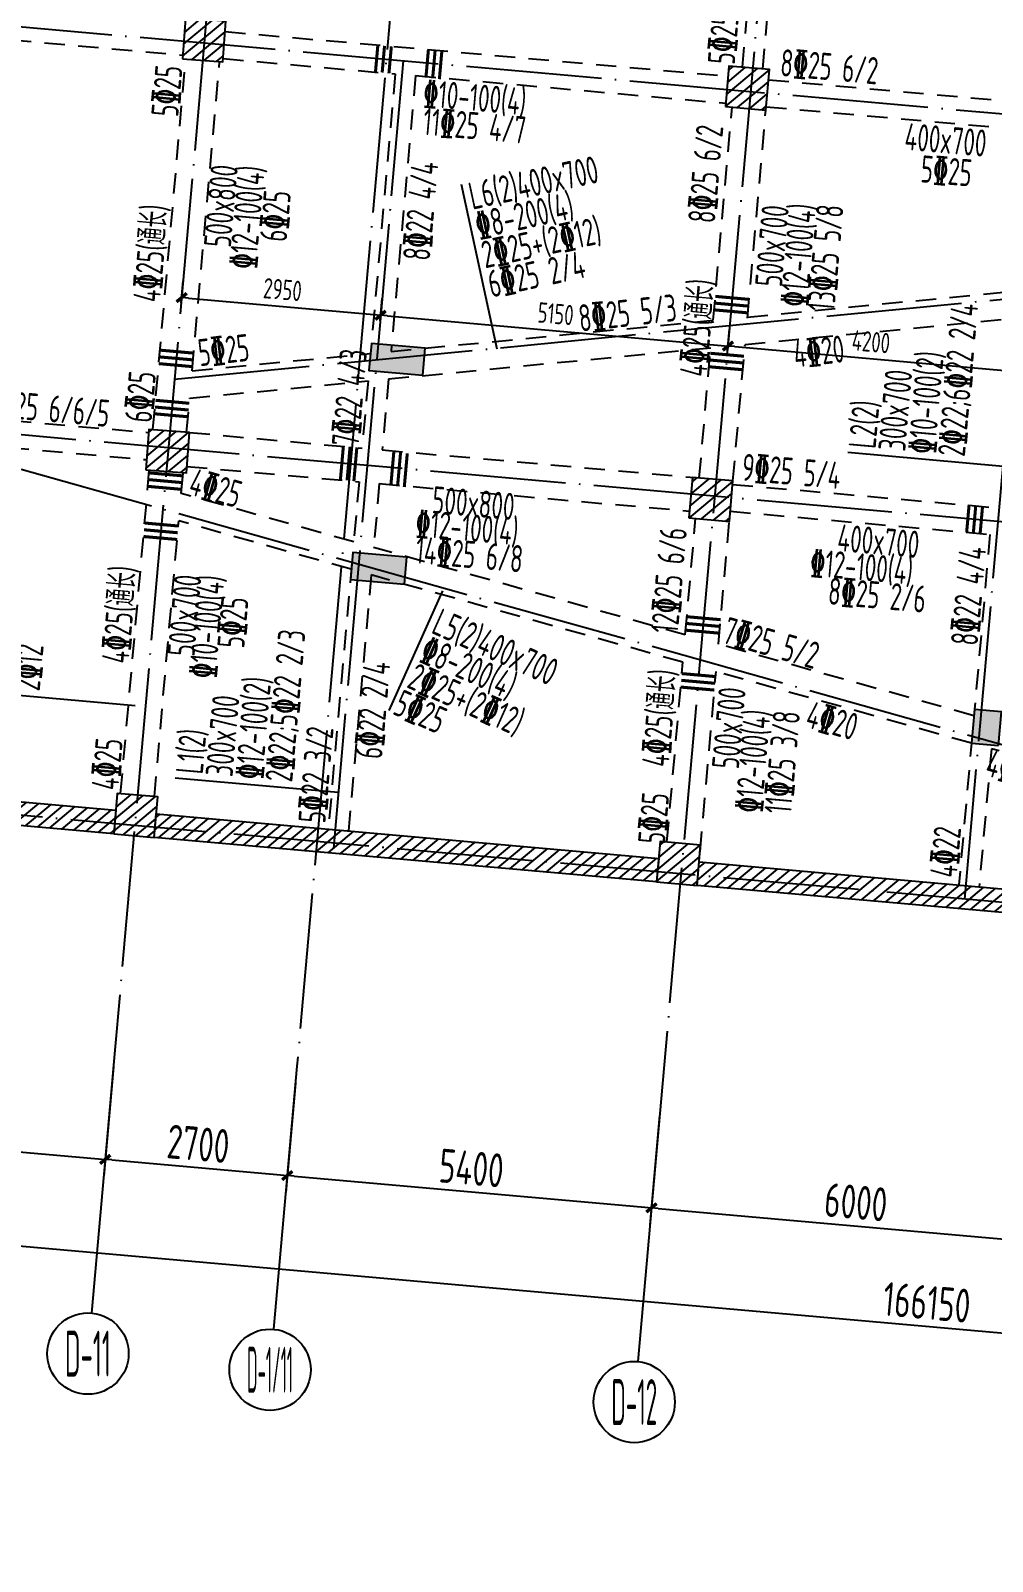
# Model space of a CAD drawing. Header units: millimetres. Extents: x 64473 to 386235, y 427387 to 703525.
# Drawn here: x 264896 to 279101, y 478931 to 501545 of the extents above; entities that cross this region are included whole.
import ezdxf
from ezdxf.enums import TextEntityAlignment as Align

# ---------------------------------------------------------------- set-up
doc = ezdxf.new("R2010")
doc.units = ezdxf.units.MM
doc.header["$LTSCALE"] = 100
doc.header["$PDMODE"] = 35
doc.header["$PDSIZE"] = 200
doc.linetypes.add('3', pattern=[5, 3, -2])
doc.linetypes.add('DOTE', pattern=[2.42, 2, -0.2, 0.02, -0.2])
for name, color, linetype in [('B-TEXT', 7, 'Continuous'), ('COLU', 7, 'Continuous'), ('DIM111', 3, 'Continuous'), ('HATCH', 254, 'Continuous'), ('h斜线-墙', 7, 'Continuous'), ('h斜线-柱', 7, 'Continuous'), ('L-AXIS', 3, 'Continuous'), ('L-dote', 253, 'DOTE'), ('L-箍筋', 1, 'Continuous'), ('WALL', 3, 'Continuous'), ('垂直标注', 31, 'Continuous'), ('垂直钢筋', 27, 'Continuous'), ('层12000', 54, 'Continuous'), ('柱', 2, 'Continuous'), ('梁虚线', 4, '3'), ('水平标注', 2, 'Continuous'), ('水平钢筋', 30, 'Continuous'), ('沉降观测点', 7, 'Continuous')]:
    doc.layers.add(name, color=color, linetype=linetype)
doc.styles.add('_TCH_AXIS', font='tssdeng.shx', dxfattribs={"width": 0.7, "bigfont": 'tssdchn.shx'})
doc.styles.add('COMPLEX', font='tssdeng.shx', dxfattribs={"width": 0.7, "bigfont": 'tssdchn.shx'})
doc.styles.get("Standard").update_dxf_attribs({"font": 'tssdeng.shx', "width": 0.7, "bigfont": 'tssdchn.shx'})
doc.styles.add('TSSD_Dimension', font='Tssdeng.shx', dxfattribs={"width": 0.7, "bigfont": 'tssdchn.shx'})
doc.dimstyles.new('TSSD_100_100$0', dxfattribs={"dimtxt": 300, "dimasz": 100, "dimexe": 250, "dimexo": 250, "dimgap": 100, "dimtad": 1, "dimdec": 0, "dimzin": 0, "dimdsep": 46, "dimtxsty": 'TSSD_Dimension', "dimblk": '_tsdbk', "dimblk1": '_tsdbk', "dimblk2": '_tsdbk', "dimsah": 1, "dimcen": 0, "dimclrt": 7, "dimadec": 0, "dimazin": 0, "dimtfac": 1, "dimtdec": 0, "dimtix": 1, "dimtmove": 2, "dimatfit": 3, "dimldrblk": '_tsdbk', "dimfxl": 1, "dimtolj": 1, "dimtzin": 0, "dimarcsym": 0})
pattern_1 = [(39.931646, (-467527.32, -323147.44), (-81.517904, 97.384965), [])]
pattern_2 = [(39.931646, (8572.51, -7581.39), (-81.517904, 97.384965), [])]

# ---------------------------------------------------------------- blocks, each defined once
blk = doc.blocks.new('_tsdbk')
blk.add_line((-1, 0), (0, 0))
at = {"const_width": 0.5}
blk.add_lwpolyline([(-0.7, -0.7), (0.7, 0.7)], dxfattribs=at)
blk = doc.blocks.new('*D55')
at = {"layer": 'Defpoints', "color": 0}
for p in [(195618, 492739), (361118, 478060), (360853, 475069)]:
    blk.add_point(p, dxfattribs=at)
at = {"layer": 'L-AXIS', "color": 0, "lineweight": -2}
for p, q in [((195596, 492490), (195330, 489498)), ((195452, 489738), (360753, 475078)), ((361096, 477811), (360831, 474820))]:
    blk.add_line(p, q, dxfattribs=at)
at = {"layer": 'L-AXIS', "color": 0, "lineweight": -2, "xscale": 100, "yscale": 100, "zscale": 100}
for p, rotation in [((195352, 489747), 174.9316457827788), ((360853, 475069), 354.9316457827788)]:
    blk.add_blockref('_tsdbk', p, dxfattribs=dict(at, rotation=rotation))
at = {"layer": 'L-AXIS', "color": 7, "insert": (278133, 482757), "char_height": 500, "attachment_point": 5, "rotation": 354.9316, "style": 'TSSD_Dimension'}
blk.add_mtext('\\A1;166150', dxfattribs=at)
blk = doc.blocks.new('*D56')
at = {"layer": 'Defpoints', "color": 0}
for p in [(268830, 486245), (274209, 485768), (274066, 484154)]:
    blk.add_point(p, dxfattribs=at)
at = {"layer": 'L-AXIS', "color": 0, "lineweight": -2}
for p, q in [((268808, 485996), (268665, 484382)), ((274187, 485519), (274044, 483905)), ((268787, 484622), (273966, 484163))]:
    blk.add_line(p, q, dxfattribs=at)
at = {"layer": 'L-AXIS', "color": 0, "lineweight": -2, "xscale": 100, "yscale": 100, "zscale": 100}
for p, rotation in [((268687, 484631), 174.9316457827788), ((274066, 484154), 354.9316457827788)]:
    blk.add_blockref('_tsdbk', p, dxfattribs=dict(at, rotation=rotation))
at = {"layer": 'L-AXIS', "color": 7, "insert": (271408, 484741), "char_height": 500, "attachment_point": 5, "rotation": 354.9316, "style": 'TSSD_Dimension'}
blk.add_mtext('\\A1;5400', dxfattribs=at)
blk = doc.blocks.new('*D143')
at = {"layer": 'Defpoints', "color": 0}
for p in [(258073, 487200), (266141, 486484), (265998, 484870)]:
    blk.add_point(p, dxfattribs=at)
at = {"layer": 'L-AXIS', "color": 0, "lineweight": -2}
for p, q in [((258050, 486951), (257907, 485336)), ((266119, 486235), (265976, 484621)), ((258029, 485576), (265898, 484878))]:
    blk.add_line(p, q, dxfattribs=at)
at = {"layer": 'L-AXIS', "color": 0, "lineweight": -2, "xscale": 100, "yscale": 100, "zscale": 100}
for p, rotation in [((257929, 485585), 174.9316457827788), ((265998, 484870), 354.9316457827788)]:
    blk.add_blockref('_tsdbk', p, dxfattribs=dict(at, rotation=rotation))
at = {"layer": 'L-AXIS', "color": 7, "insert": (261994, 485576), "char_height": 500, "attachment_point": 5, "rotation": 354.9316, "style": 'TSSD_Dimension'}
blk.add_mtext('\\A1;8100', dxfattribs=at)
blk = doc.blocks.new('_AXISO')
blk.add_circle((0, 0), 0.5)
at = {"layer": 'B-TEXT', "style": 'COMPLEX', "width": 1.450893}
blk.add_attdef('A', text='', height=0.56, dxfattribs=at).set_placement((0.249375, -0.28), (0.749375, -0.28), align=Align.FIT)
blk = doc.blocks.new('*D144')
at = {"layer": 'Defpoints', "color": 0}
for p in [(266141, 486484), (268830, 486245), (268687, 484631)]:
    blk.add_point(p, dxfattribs=at)
at = {"layer": 'L-AXIS', "color": 0, "lineweight": -2}
for p, q in [((266119, 486235), (265976, 484621)), ((268808, 485996), (268665, 484382)), ((266097, 484861), (268588, 484640))]:
    blk.add_line(p, q, dxfattribs=at)
at = {"layer": 'L-AXIS', "color": 0, "lineweight": -2, "xscale": 100, "yscale": 100, "zscale": 100}
for p, rotation in [((265998, 484870), 174.9316457827788), ((268687, 484631), 354.9316457827788)]:
    blk.add_blockref('_tsdbk', p, dxfattribs=dict(at, rotation=rotation))
at = {"layer": 'L-AXIS', "color": 7, "insert": (267373, 485099), "char_height": 500, "attachment_point": 5, "rotation": 354.9316, "style": 'TSSD_Dimension'}
blk.add_mtext('\\A1;2700', dxfattribs=at)
blk = doc.blocks.new('*D406')
at = {"layer": 'Defpoints', "color": 0}
for p in [(274209, 485768), (280186, 485238), (280043, 483624)]:
    blk.add_point(p, dxfattribs=at)
at = {"layer": 'L-AXIS', "color": 0, "lineweight": -2}
for p, q in [((274187, 485519), (274044, 483905)), ((280164, 484989), (280020, 483375)), ((274166, 484145), (279943, 483633))]:
    blk.add_line(p, q, dxfattribs=at)
at = {"layer": 'L-AXIS', "color": 0, "lineweight": -2, "xscale": 100, "yscale": 100, "zscale": 100}
for p, rotation in [((274066, 484154), 174.9316457827788), ((280043, 483624), 354.9316457827788)]:
    blk.add_blockref('_tsdbk', p, dxfattribs=dict(at, rotation=rotation))
at = {"layer": 'L-AXIS', "color": 7, "insert": (277085, 484238), "char_height": 500, "attachment_point": 5, "rotation": 354.9316, "style": 'TSSD_Dimension'}
blk.add_mtext('\\A1;6000', dxfattribs=at)
blk = doc.blocks.new('2013120519334455')
at = {"layer": 'HATCH'}
h = blk.add_hatch(color=256, dxfattribs=at)
h.paths.add_polyline_path([(25000, 5100), (24200, 5100), (24200, 4700), (25000, 4700)])
h.paths.add_polyline_path([(25000, 2000), (24200, 2000), (24200, 1600), (25000, 1600)])
h.paths.add_polyline_path([(15650, 6200), (15650, 6700), (15250, 6700), (15250, 6200)])
h.paths.add_polyline_path([(15650, 0), (15650, 500), (15250, 500), (15250, 0)])
h.paths.add_polyline_path([(9750, 6200), (9750, 6700), (9350, 6700), (9350, 6200)])
h.paths.add_polyline_path([(9750, 0), (9750, 500), (9350, 500), (9350, 0)])
h.paths.add_polyline_path([(800, 5100), (0, 5100), (0, 4700), (800, 4700)])
h.paths.add_polyline_path([(800, 2000), (0, 2000), (0, 1600), (800, 1600)])
at = {"layer": '柱', "color": 2}
for points in [[(9750, 6200), (9750, 6700), (9350, 6700), (9350, 6200)], [(15650, 6200), (15650, 6700), (15250, 6700), (15250, 6200)], [(800, 5100), (0, 5100), (0, 4700), (800, 4700)], [(25000, 5100), (24200, 5100), (24200, 4700), (25000, 4700)], [(800, 2000), (0, 2000), (0, 1600), (800, 1600)], [(25000, 2000), (24200, 2000), (24200, 1600), (25000, 1600)], [(9750, 0), (9750, 500), (9350, 500), (9350, 0)], [(15650, 0), (15650, 500), (15250, 500), (15250, 0)]]:
    blk.add_lwpolyline(points, close=True, dxfattribs=at)
blk = doc.blocks.new('*D840')
at = {"layer": 'Defpoints', "color": 0}
for p in [(270065, 497340), (267097, 497269), (270036, 497008)]:
    blk.add_point(p, dxfattribs=at)
at = {"layer": 'DIM111', "color": 0, "lineweight": -2}
for p, q in [((267119, 497518), (267149, 497850)), ((267226, 497592), (269966, 497349)), ((270058, 497257), (270088, 497589))]:
    blk.add_line(p, q, dxfattribs=at)
at = {"layer": 'DIM111', "color": 0, "lineweight": -2, "xscale": 100, "yscale": 100, "zscale": 100}
for p, rotation in [((267127, 497601), 174.9318423569871), ((270065, 497340), 354.931842356987)]:
    blk.add_blockref('_tsdbk', p, dxfattribs=dict(at, rotation=rotation))
at = {"layer": 'DIM111', "color": 7, "insert": (268618, 497719), "char_height": 300, "attachment_point": 5, "rotation": 354.9318, "style": 'TSSD_Dimension'}
blk.add_mtext('\\A1;2950', dxfattribs=at)
blk = doc.blocks.new('*D841')
at = {"layer": 'Defpoints', "color": 0}
for p in [(275161, 496505), (279379, 496514), (279345, 496134)]:
    blk.add_point(p, dxfattribs=at)
at = {"layer": 'DIM111', "color": 0, "lineweight": -2}
for p, q in [((275184, 496754), (275217, 497134)), ((275295, 496876), (279279, 496523)), ((279367, 496383), (279401, 496763))]:
    blk.add_line(p, q, dxfattribs=at)
at = {"layer": 'DIM111', "color": 0, "lineweight": -2, "xscale": 100, "yscale": 100, "zscale": 100}
for p, rotation in [((275195, 496885), 174.9316211074427), ((279379, 496514), 354.9316211074427)]:
    blk.add_blockref('_tsdbk', p, dxfattribs=dict(at, rotation=rotation))
at = {"layer": 'DIM111', "color": 7, "insert": (277309, 496948), "char_height": 300, "attachment_point": 5, "rotation": 354.9316, "style": 'TSSD_Dimension'}
blk.add_mtext('\\A1;4200', dxfattribs=at)
blk = doc.blocks.new('*D842')
at = {"layer": 'Defpoints', "color": 0}
for p in [(270036, 497008), (275195, 496885), (275166, 496553)]:
    blk.add_point(p, dxfattribs=at)
at = {"layer": 'DIM111', "color": 0, "lineweight": -2}
for p, q in [((270058, 497257), (270088, 497589)), ((270165, 497331), (275096, 496894)), ((275188, 496802), (275217, 497134))]:
    blk.add_line(p, q, dxfattribs=at)
at = {"layer": 'DIM111', "color": 0, "lineweight": -2, "xscale": 100, "yscale": 100, "zscale": 100}
for p, rotation in [((270065, 497340), 174.9315048922347), ((275195, 496885), 354.9315048922346)]:
    blk.add_blockref('_tsdbk', p, dxfattribs=dict(at, rotation=rotation))
at = {"layer": 'DIM111', "color": 7, "insert": (272652, 497361), "char_height": 300, "attachment_point": 5, "rotation": 354.9315, "style": 'TSSD_Dimension'}
blk.add_mtext('\\A1;5150', dxfattribs=at)

msp = doc.modelspace()

# ---------------------------------------------------------------- hatches: boundary and pattern name
at = {"layer": 'h斜线-墙'}
h = msp.add_hatch(dxfattribs=at)
h.set_pattern_fill('ANSI31', color=256, scale=40, angle=-5.06835, style=0)
h.set_pattern_definition(pattern_2)
h.paths.add_polyline_path([(258633.6, 490695.1), (266154, 490028.1), (266123.1, 489679.4), (258602.6, 490346.4)])
h = msp.add_hatch(dxfattribs=at)
h.set_pattern_fill('ANSI31', color=256, scale=40, angle=-5.06835, style=0)
h.set_pattern_definition(pattern_2)
h.paths.add_polyline_path([(266751.7, 489975.1), (274172.6, 489316.9), (274141.6, 488968.3), (266720.8, 489626.4)])
h = msp.add_hatch(dxfattribs=at)
h.set_pattern_fill('ANSI31', color=256, scale=40, angle=-5.06835, style=0)
h.set_pattern_definition(pattern_2)
h.paths.add_polyline_path([(274770.2, 489263.9), (279949.9, 488804.5), (279919, 488455.9), (274739.3, 488915.3)])
at = {"layer": 'h斜线-柱'}
h = msp.add_hatch(dxfattribs=at)
h.set_pattern_fill('ANSI31', color=256, scale=40, angle=-5.06835, style=0)
h.set_pattern_definition(pattern_1)
h.paths.add_polyline_path([(267138.9, 501130.1), (267736.9, 501085.9), (267781.1, 501683.9), (267183.1, 501728.1)])
h = msp.add_hatch(dxfattribs=at)
h.set_pattern_fill('ANSI31', color=256, scale=40, angle=-5.06835, style=0)
h.set_pattern_definition(pattern_1)
h.paths.add_polyline_path([(275157.6, 500423.3), (275755.3, 500370.3), (275808.3, 500968), (275210.6, 501021)])
h = msp.add_hatch(dxfattribs=at)
h.set_pattern_fill('ANSI31', color=256, scale=40, angle=-5.06835, style=0)
h.set_pattern_definition(pattern_1)
h.paths.add_polyline_path([(266600, 495054.2), (267198.1, 495010), (267242.2, 495608), (266644.2, 495652.2)])
h = msp.add_hatch(dxfattribs=at)
h.set_pattern_fill('ANSI31', color=256, scale=40, angle=-5.06835, style=0)
h.set_pattern_definition(pattern_1)
h.paths.add_polyline_path([(274618.7, 494347.2), (275216.4, 494294.2), (275269.4, 494891.8), (274671.7, 494944.8)])
h = msp.add_hatch(dxfattribs=at)
h.set_pattern_fill('ANSI31', color=256, scale=40, angle=-5.06835, style=0)
h.set_pattern_definition(pattern_1)
h.paths.add_polyline_path([(266123.1, 489679.4), (266720.8, 489626.4), (266773.8, 490224.1), (266176.1, 490277.1)])
h = msp.add_hatch(dxfattribs=at)
h.set_pattern_fill('ANSI31', color=256, scale=40, angle=-5.06835, style=0)
h.set_pattern_definition(pattern_1)
h.paths.add_polyline_path([(274141.6, 488968.3), (274739.3, 488915.3), (274792.3, 489512.9), (274194.7, 489565.9)])

# ---------------------------------------------------------------- linework, layer by layer
at = {"layer": 'COLU'}
for points in [[(267138.9, 501130.1), (267736.9, 501085.9), (267781.1, 501683.9), (267183.1, 501728.1)], [(275157.6, 500423.3), (275755.3, 500370.3), (275808.3, 500968), (275210.6, 501021)], [(266600, 495054.2), (267198.1, 495010), (267242.2, 495608), (266644.2, 495652.2)], [(274618.7, 494347.2), (275216.4, 494294.2), (275269.4, 494891.8), (274671.7, 494944.8)], [(266123.1, 489679.4), (266720.8, 489626.4), (266773.8, 490224.1), (266176.1, 490277.1)], [(274141.6, 488968.3), (274739.3, 488915.3), (274792.3, 489512.9), (274194.7, 489565.9)]]:
    msp.add_lwpolyline(points, close=True, dxfattribs=at)
at = {"layer": 'L-AXIS'}
for p, q in [((266140.9, 486483.9), (265796.3, 482598.3)), ((268830.3, 486245.4), (268485.7, 482359.8)), ((274209.2, 485768.4), (273864.6, 481882.7))]:
    msp.add_line(p, q, dxfattribs=at)
at = {"layer": 'L-dote', "ltscale": 10}
for p, q in [((278359.8, 532566.1), (274209.2, 485768.4)), ((272477.3, 527365.4), (268830.3, 486245.4)), ((364927.4, 492712.5), (205005.1, 506896.2)), ((267923.8, 506586.5), (266140.9, 486483.9)), ((364397.3, 486736), (191125.3, 502103.6)), ((363902.6, 481157.9), (198200.3, 495854.2))]:
    msp.add_line(p, q, dxfattribs=at)
at = {"layer": 'L-dote', "color": 1, "ltscale": 10}
for p, q in [((270399.6, 501096.3), (269367.8, 489462.4)), ((279713.1, 500270.3), (278688.3, 488715.6)), ((267019.8, 496394.1), (281297.8, 497776.7)), ((280661.1, 490597.7), (262073.3, 495811.2))]:
    msp.add_line(p, q, dxfattribs=at)
at = {"layer": 'L-箍筋', "const_width": 44.9}
for points in [[(270024.8, 501328.6), (269990.1, 500937.4)], [(270123.6, 501319.9), (270088.6, 500925.9)], [(270224, 501310.9), (270188.8, 500914.2)], [(270771.4, 501262.3), (270734.9, 500850.7)], [(270870.9, 501253.5), (270834.2, 500839.2)], [(270970.5, 501244.7), (270933.5, 500827.6)], [(275000.4, 497519.2), (275498.5, 497475)], [(275009.3, 497618.8), (275507.3, 497574.6)], [(274991.6, 497419.6), (275489.6, 497375.4)], [(266807, 496824.5), (267305.1, 496780.4)], [(266789.4, 496625.3), (267287.4, 496581.1)], [(266798.2, 496724.9), (267296.2, 496680.7)], [(274917.1, 496579.3), (275415.1, 496535.1)], [(274925.9, 496678.9), (275424, 496634.7)], [(274934.7, 496778.5), (275432.8, 496734.3)], [(266732.5, 495984.2), (267230.6, 495940)], [(266741.3, 496083.8), (267239.4, 496039.6)], [(266723.7, 495884.6), (267221.7, 495840.4)], [(269516.1, 495409.9), (269471.9, 494911.7)], [(269614.7, 495398.4), (269570.5, 494900.2)], [(269714.8, 495386.8), (269670.7, 494888.5)], [(270261, 495323.3), (270216.8, 494825)], [(270360.3, 495311.7), (270316.1, 494813.5)], [(270459.5, 495300.2), (270415.4, 494801.9)], [(266646.2, 495011.5), (267144.3, 494967.4)], [(266628.6, 494812.3), (267126.6, 494768.1)], [(266637.4, 494911.9), (267135.4, 494867.8)], [(278757.2, 494540.1), (278721.2, 494133.9)], [(278855.8, 494528.6), (278820, 494125.1)], [(278956, 494517), (278920.4, 494116.2)], [(266571.7, 494171.2), (267069.8, 494127)], [(266580.5, 494270.8), (267078.6, 494226.7)], [(266562.9, 494071.6), (267060.9, 494027.4)], [(274580.7, 492787.1), (275078.8, 492742.9)], [(274589.6, 492886.7), (275087.6, 492842.6)], [(274571.9, 492687.5), (275069.9, 492643.3)], [(274497.4, 491847.2), (274995.4, 491803)], [(274506.2, 491946.8), (275004.3, 491902.6)], [(274515, 492046.4), (275013.1, 492002.2)]]:
    msp.add_lwpolyline(points, dxfattribs=at)
at = {"layer": 'WALL'}
for points in [[(258633.6, 490695.1), (266154, 490028.1), (266123.1, 489679.4), (258602.6, 490346.4)], [(266751.7, 489975.1), (274172.6, 489316.9), (274141.6, 488968.3), (266720.8, 489626.4)], [(274770.2, 489263.9), (279949.9, 488804.5), (279919, 488455.9), (274739.3, 488915.3)]]:
    msp.add_lwpolyline(points, close=True, dxfattribs=at)
at = {"layer": '垂直标注', "color": 6}
msp.add_line((276968.4, 495315.2), (279262.7, 495111.7), dxfattribs=at)
at = {"layer": '垂直标注'}
for p, q in [((263741.3, 491812.5), (266441.7, 491573)), ((267030.6, 490506.5), (269437.9, 490292.9))]:
    msp.add_line(p, q, dxfattribs=at)
at = {"layer": '层12000', "color": 30, "linetype": '3'}
for p, q in [((266703, 495651.4), (267188.9, 501129.9)), ((267282, 496519.9), (267686.9, 501086.1)), ((270282.4, 500905.9), (269916, 496775)), ((270581.2, 500879.4), (270219.8, 496804.4)), ((274977.9, 497265.2), (275257.2, 500414.3)), ((275482.6, 497295.6), (275755.3, 500370.5)), ((275484.2, 497314.2), (279384, 497691.8)), ((275448.3, 496908.9), (279348, 497286.5)), ((270219.8, 496804.4), (274977.9, 497265.2)), ((270183.8, 496399.1), (274941.9, 496859.8)), ((274771.3, 494935.8), (274941.9, 496859.8)), ((275269.4, 494892), (275448.3, 496908.9)), ((267282, 496519.9), (269916, 496775)), ((267246, 496114.6), (269880, 496369.6)), ((269880, 496369.6), (269792, 495377.6)), ((270183.8, 496399.1), (270090.9, 495351.1)), ((267201.1, 495607.6), (267246, 496114.6)), ((267242.2, 495608), (269792, 495377.6)), ((270090.9, 495351.1), (274771.1, 494936)), ((266225.9, 490272.7), (266649.7, 495050.5)), ((267121.2, 494706.9), (267148.4, 495013.7)), ((267205.1, 495105.8), (269747.9, 494879.6)), ((269747.9, 494879.6), (269669.2, 493992.3)), ((270046.7, 494853.1), (269963, 493909.9)), ((270046.7, 494853.1), (274627.5, 494446.8)), ((269669.2, 493992.3), (267121.2, 494706.9)), ((274565.8, 492618.9), (274718.3, 494338.3)), ((275055.6, 492481.5), (275225.2, 494393.9)), ((266724, 490228.5), (267085.2, 494301.6)), ((269633.2, 493586.9), (267085.2, 494301.6)), ((274565.8, 492618.9), (269963, 493909.9)), ((279065.7, 494103.3), (278828, 491423.4)), ((269642.2, 493688.3), (269292.9, 489749.7)), ((269927.1, 493504.5), (269591.7, 489723.2)), ((274529.9, 492213.5), (269927.1, 493504.5)), ((278828, 491423.4), (275055.6, 492481.5)), ((274294.3, 489557.1), (274529.9, 492213.5)), ((274783.4, 489412.5), (275019.6, 492076.1)), ((278792.1, 491018), (275019.6, 492076.1)), ((278801.1, 491119.4), (278606.3, 488923.7)), ((279090.9, 490991.5), (279090.1, 490982.5)), ((279086, 490935.6), (278905.2, 488897.2)), ((280162.3, 490633.7), (279086, 490935.6))]:
    msp.add_line(p, q, dxfattribs=at)
at = {"layer": '梁虚线'}
for p, q in [((275409.8, 501003.3), (275820.6, 505634.9)), ((275708.7, 500976.8), (276119.5, 505608.8)), ((259623.3, 501851.3), (267142.8, 501183.6)), ((267769.8, 501531), (275197.4, 500871.6)), ((267740.3, 501132.1), (270282.4, 500905.9)), ((270581.2, 500879.4), (275162, 500473.1)), ((275794.8, 500818.6), (281273.3, 500332.7)), ((275759.9, 500420.1), (279595.8, 500079.9)), ((259128.1, 496273.2), (266640.8, 495606.9)), ((259093.2, 495874.7), (266611.3, 495207.2)), ((275264.7, 494842), (279101.1, 494501.8)), ((275229.8, 494443.5), (279065.7, 494103.3))]:
    msp.add_line(p, q, dxfattribs=at)
at = {"layer": '水平标注', "color": 6}
for p, q in [((271256.7, 499275.1), (271780.2, 496846)), ((270192.3, 491503.3), (270984.1, 493267.2))]:
    msp.add_line(p, q, dxfattribs=at)

# ---------------------------------------------------------------- block references
at = {"layer": 'L-AXIS'}
ref = msp.add_blockref('_AXISO', (265743.3, 482000.7), dxfattribs=dict(at, xscale=1199.999999999997, yscale=1200, zscale=1200, rotation=359.999645787379))
ref.add_attrib('A', 'D-11', dxfattribs={"color": 7, "height": 678.82, "rotation": 359.99965, "style": '_TCH_AXIS', "width": 0.291667}).set_placement((265403.8, 481661.2), (266082.7, 481661.2), align=Align.FIT)
ref = msp.add_blockref('_AXISO', (268432.7, 481762.1), dxfattribs=dict(at, xscale=1199.999999999997, yscale=1200, zscale=1200, rotation=359.999645787379))
ref.add_attrib('A', 'D-1/11', dxfattribs={"color": 7, "height": 678.82, "rotation": 359.99965, "style": '_TCH_AXIS', "width": 0.192661}).set_placement((268093.3, 481422.7), (268772.1, 481422.7), align=Align.FIT)
ref = msp.add_blockref('_AXISO', (273811.6, 481285.1), dxfattribs=dict(at, xscale=1199.999999999997, yscale=1200, zscale=1200, rotation=359.999645787379))
ref.add_attrib('A', 'D-12', dxfattribs={"color": 7, "height": 678.82, "rotation": 359.99965, "style": '_TCH_AXIS', "width": 0.272727}).set_placement((273472.2, 480945.7), (274151, 480945.7), align=Align.FIT)
at = {"layer": '沉降观测点', "rotation": 354.931621106704}
msp.add_blockref('2013120519334455', (269478.6, 491844.1), dxfattribs=at)

# ---------------------------------------------------------------- texts
at = {"layer": '垂直标注', "color": 6, "width": 0.65}
for s, height, p in [('2%%13222;6%%13222 2/4', 401, (278693, 495242.7)), ('%%13210-100(2)', 402, (278253.7, 495281.7)), ('300x700', 401, (277814.3, 495320.6)), ('2%%13222;5%%13222 2/3', 401, (268759.5, 490433.8)), ('%%13212-100(2)', 402, (268319.1, 490472.9)), ('300x700', 401, (267878.6, 490512))]:
    msp.add_text(s, height=height, rotation=84.93163, dxfattribs=at).set_placement(p)
at = {"layer": '垂直标注', "color": 1, "width": 0.65}
for s, p in [('L2(2)', (277374.9, 495359.6)), ('L1(2)', (267438.1, 490551))]:
    msp.add_text(s, height=401, rotation=84.93163, dxfattribs=at).set_placement(p)
at = {"layer": '垂直标注', "width": 0.65}
msp.add_text('2%%13212', height=401, rotation=84.93163, dxfattribs=at).set_placement((265029.7, 491779))
at = {"layer": '垂直钢筋', "color": 6, "width": 0.65}
for s, rotation, p in [('5%%13325 3/2', 84.93177, (275293.8, 501034.4)), ('5%%13325 ', 84.93163, (267074.8, 500261.2)), ('8%%13325 6/2', 84.93164, (275001.8, 498690)), ('500x800', 84.93164, (267852.5, 498331.6)), ('%%13212-100(4)', 84.93164, (268225, 498014.2)), ('8%%13322 4/4', 84.93164, (270791.1, 498136.4)), ('6%%13325 ', 84.93164, (268677.1, 498415)), ('4%%13325(通长)', 84.93163, (266807.4, 497523)), ('500x700', 84.93163, (275992.4, 497748.6)), ('%%13212-100(4)', 84.93164, (276365.3, 497454.2)), ('13%%13325 5/8', 84.93164, (276766.8, 497386.8)), ('4%%13325(通长)', 84.93163, (274881.1, 496422.1)), ('7%%13322 4/3', 84.93163, (269741.3, 495393.7)), ('6%%13325', 84.93163, (266683.3, 495743.9)), ('12%%13325 6/6', 84.93164, (274455.1, 492630.5)), ('8%%13322 4/4', 84.93163, (278883.6, 492449.8)), ('4%%13325(通长)', 84.93163, (266344.5, 492185.7)), ('500x700', 84.93163, (267315.7, 492289.4)), ('%%13210-100(4)', 84.93163, (267629.4, 491965.5)), ('5%%13325', 84.93163, (268050.1, 492410.4)), ('6%%13322 2/4', 84.93164, (270085.6, 490775.3)), ('4%%13325(通长)', 84.93163, (274320.7, 490658.1)), ('500x700', 84.93163, (275354.8, 490626.6)), ('%%13212-100(4)', 84.93163, (275694.8, 489979.1)), ('11%%13325 3/8', 84.93163, (276129.5, 489962.9)), ('5%%13322 3/2', 84.93163, (269247.4, 489826.1)), ('4%%13325', 84.93163, (266192.5, 490314.7)), ('5%%13325', 84.93163, (274263.6, 489518)), ('4%%13322', 84.93163, (278574.9, 489022.7))]:
    msp.add_text(s, height=400, rotation=rotation, dxfattribs=at).set_placement(p)
at = {"layer": '水平标注', "color": 1, "width": 0.65}
msp.add_text('L6(2)400x700', height=403, rotation=12.16204, dxfattribs=at).set_placement((271420.4, 498898.1))
at = {"layer": '水平标注', "color": 6, "width": 0.65}
for s, height, rotation, p in [('%%1328-200(4)', 402, 12.16204, (271513.8, 498464.7)), ('2%%13325+(2%%13312)', 401, 12.16204, (271607.2, 498031.4)), ('6%%13325 2/4', 401, 12.16204, (271700.6, 497598)), ('L5(2)400x700', 403, 335.82479, (270796.5, 492653.4)), ('%%1328-200(4)', 402, 335.82479, (270615.9, 492251)), ('2%%13325+(2%%13312)', 401, 335.82479, (270435.2, 491848.6)), ('5%%13325', 401, 335.82479, (270225.6, 491454.9))]:
    msp.add_text(s, height=height, rotation=rotation, dxfattribs=at).set_placement(p)
at = {"layer": '水平钢筋', "color": 6, "width": 0.65}
for s, rotation, p in [('8%%13325 6/2', 354.93169, (275955.8, 500876)), ('%%13210-100(4)', 354.93163, (270682.4, 500425.2)), ('11%%13325 4/7', 354.93169, (270680.7, 500007.1)), ('400x700', 354.93159, (277792.3, 499784.8)), ('5%%13325', 354.93159, (278030.1, 499306.3)), ('8%%13325 5/3 ', 6.46247, (273013.7, 497094.7)), ('5%%13325 ', 6.46247, (267395.3, 496584.6)), ('4%%13320', 6.46247, (276188.6, 496565.9)), ('17%%13325 6/6/5', 354.93162, (264126.1, 495857.5)), ('9%%13325 5/4', 354.93162, (275388.9, 494899.4)), ('4%%13325 ', 343.98629, (267209.1, 494698.9)), ('500x800', 354.9317, (270814.1, 494418.1)), ('%%13212-100(4)', 354.93162, (270566.5, 494072.7)), ('400x700', 354.93162, (276800.3, 493857.6)), ('14%%13325 6/8', 354.93162, (270569.5, 493677.5)), ('%%13212-100(4)', 354.93162, (276394.7, 493491.2)), ('8%%13325 2/6', 354.93162, (276661.9, 493071.1)), ('7%%13325 5/2 ', 343.98629, (275091.1, 492504.6)), ('4%%13320', 343.98629, (276321.1, 491261.4)), ('4%%13320', 343.98629, (278974.6, 490544.5))]:
    msp.add_text(s, height=400, rotation=rotation, dxfattribs=at).set_placement(p)

# ---------------------------------------------------------------- dimensions: what is measured, and where the dimension line sits
at = {"layer": 'DIM111'}
for p1, p2, distance, picture, middle in [((267097.4, 497268.7), (270036, 497008.1), 333.2, '*D840', (268618.2, 497719.3)), ((270036, 497008.1), (275165.7, 496553.1), 333.2, '*D842', (272652.4, 497361.5)), ((275161.5, 496505.2), (279345.2, 496134.2), 381.2, '*D841', (277309.1, 496948.5))]:
    dim = msp.add_aligned_dim(p1=p1, p2=p2, distance=distance, dimstyle='TSSD_100_100$0', dxfattribs=at)
    dim.commit()
    dim.dimension.update_dxf_attribs({"geometry": picture, "text_midpoint": middle})
at = {"layer": 'L-AXIS'}
for base, p1, p2, picture, middle in [((360852.8, 475068.9), (195617.7, 492738.7), (361118.1, 478060.3), '*D55', (278133.5, 482756.7)), ((265997.7, 484869.5), (258072.6, 487199.5), (266140.9, 486483.9), '*D143', (261994.5, 485576)), ((268687.1, 484631), (266140.9, 486483.9), (268830.3, 486245.4), '*D144', (267373.3, 485098.9)), ((274066, 484153.9), (268830.3, 486245.4), (274209.2, 485768.4), '*D56', (271407.5, 484741.1)), ((280042.6, 483623.9), (274209.2, 485768.4), (280185.8, 485238.3), '*D406', (277085.2, 484237.5))]:
    dim = msp.add_linear_dim(base=base, p1=p1, p2=p2, angle=354.93165, dimstyle='TSSD_100_100$0', override={"dimtxt": 500}, dxfattribs=at)
    dim.commit()
    dim.dimension.update_dxf_attribs({"geometry": picture, "text_midpoint": middle})

doc.saveas('drawing.dxf')
